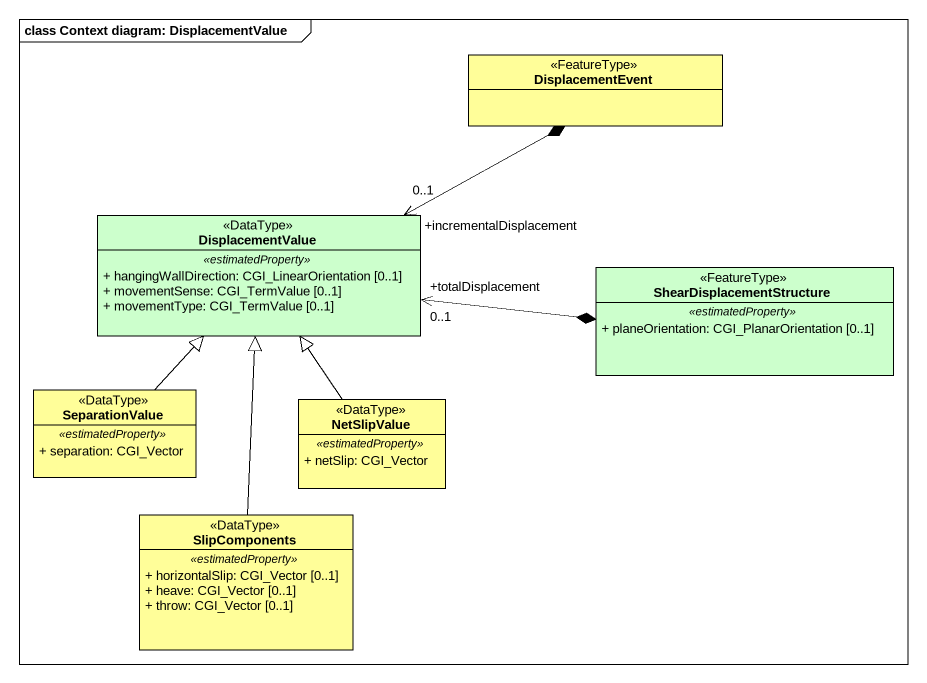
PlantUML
@startuml
mainframe class Context diagram: DisplacementValue
hide circle
hide empty members
skinparam classAttributeIconSize 0
class DisplacementEvent <<FeatureType>> #FFFE99
class DisplacementValue <<DataType>> #CCFFCC {
  .. <<estimatedProperty>> ..
  + hangingWallDirection: CGI_LinearOrientation [0..1]
  + movementSense: CGI_TermValue [0..1]
  + movementType: CGI_TermValue [0..1]
}
class ShearDisplacementStructure <<FeatureType>> #CCFFCC {
  .. <<estimatedProperty>> ..
  + planeOrientation: CGI_PlanarOrientation [0..1]
}
class SeparationValue <<DataType>> #FFFE99 {
  .. <<estimatedProperty>> ..
  + separation: CGI_Vector
}
class NetSlipValue <<DataType>> #FFFE99 {
  .. <<estimatedProperty>> ..
  + netSlip: CGI_Vector
}
class SlipComponents <<DataType>> #FFFE99 {
  .. <<estimatedProperty>> ..
  + horizontalSlip: CGI_Vector [0..1]
  + heave: CGI_Vector [0..1]
  + throw: CGI_Vector [0..1]
}
DisplacementEvent *-left-> "+incrementalDisplacement\n0..1" DisplacementValue
ShearDisplacementStructure *-left-> "+totalDisplacement\n0..1" DisplacementValue
SeparationValue -up-|> DisplacementValue
NetSlipValue -up-|> DisplacementValue
SlipComponents -up-|> DisplacementValue
@enduml
